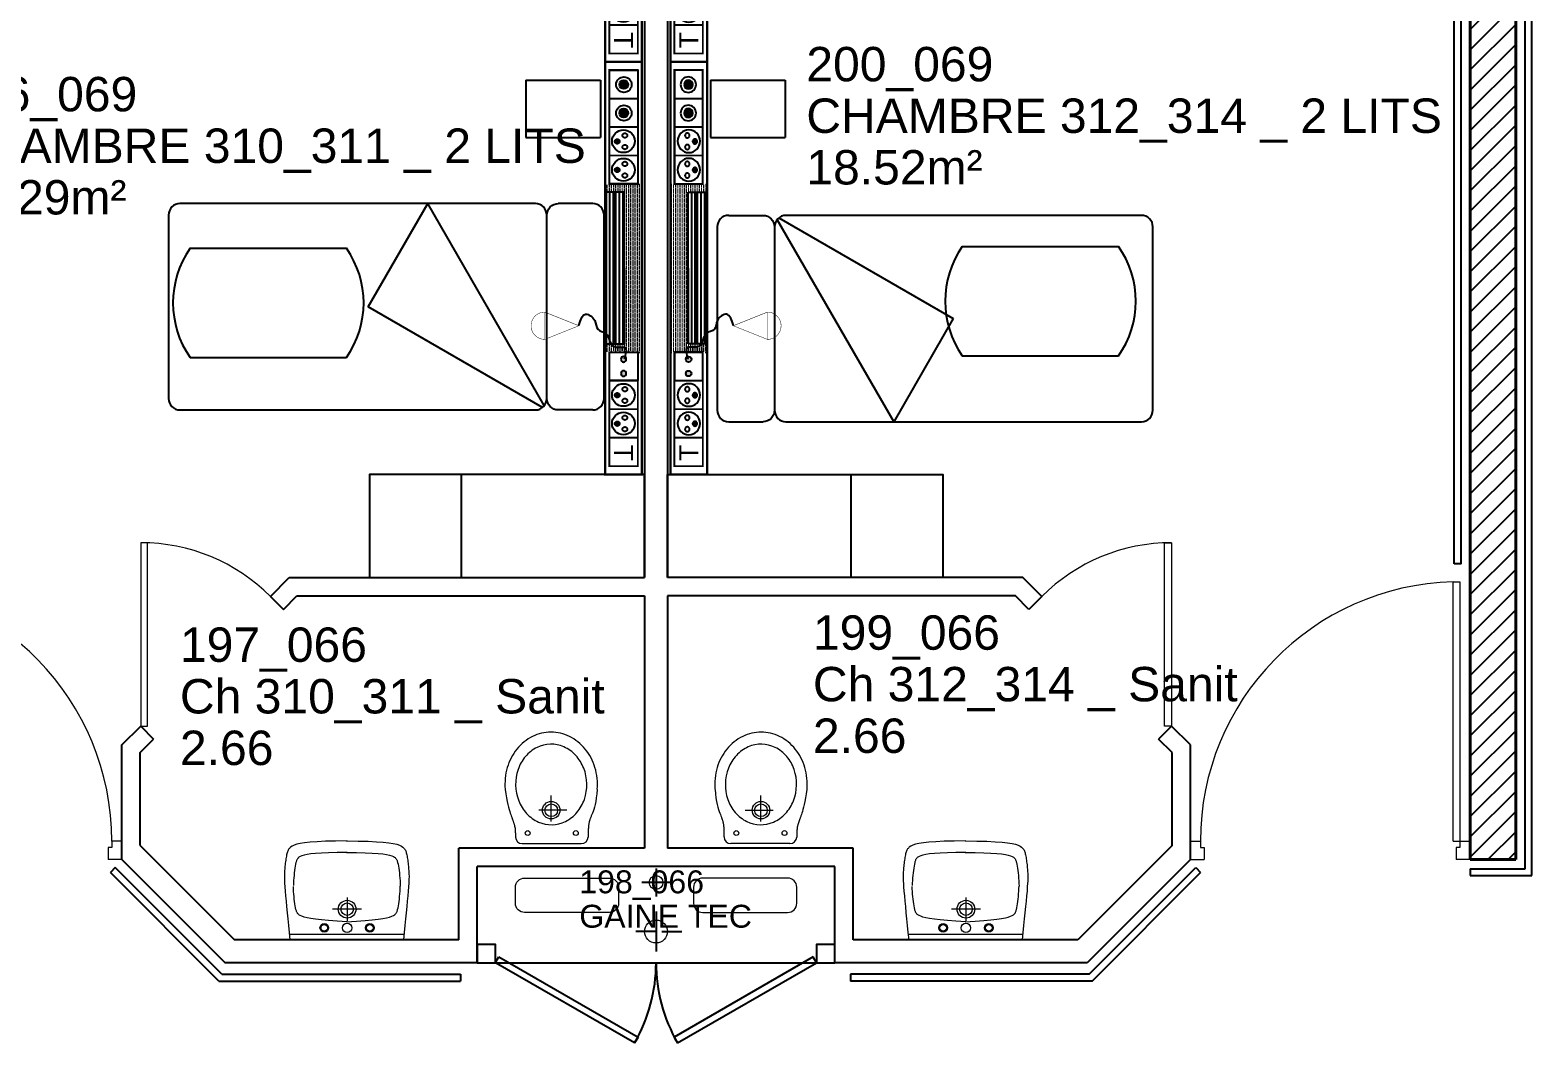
# Model space of a CAD drawing. Header units: metres. Extents: x 143.8 to 210.8, y 45.3 to 115.9.
# Drawn here: x 195.47 to 202.02, y 64.97 to 69.39 of the extents above; entities that cross this region are included whole.
import ezdxf

# ---------------------------------------------------------------- set-up
doc = ezdxf.new("R2010")
doc.units = ezdxf.units.M
doc.header["$LTSCALE"] = 0.6
doc.header["$MEASUREMENT"] = 0
doc.linetypes.add('CONTINU', pattern=[0])
doc.linetypes.add('HIDDEN2', pattern=[0.1875, 0.125, -0.0625])
doc.layers.get('0').update_dxf_attribs({"linetype": 'CONTINUOUS'})
for name, color, linetype in [('009 main courant', 181, 'CONTINUOUS'), ('010 Equipement CH', 7, 'CONTINUOUS'), ('400 Lits', 150, 'CONTINUOUS'), ('A_AGENC', 204, 'CONTINUOUS'), ('A_EQMP', 142, 'CONTINUOUS'), ('A_Etiqu_Gaine', 8, 'CONTINUOUS'), ('A_Etiqu_Gaine_code', 8, 'CONTINUOUS'), ('A_Etiqu_Local', 8, 'CONTINUOUS'), ('A_HACH_STRUC', 7, 'CONTINUOUS'), ('A_MUR_CLOIS', 8, 'CONTINU')]:
    doc.layers.add(name, color=color, linetype=linetype)
for name, color, linetype, lineweight in [('A_MURS_STRU', 7, 'CONTINU', 40), ('A_PORTE', 8, 'CONTINU', 0), ('A_SANI', 5, 'CONTINU', 0)]:
    doc.layers.add(name, color=color, linetype=linetype, lineweight=lineweight)
doc.styles.add('Attribut', font='arial.ttf')
pattern_1 = [(0, (-148.712983, -85.579135), (0.0046875, 0.009375), [0, -0.009375])]

# ---------------------------------------------------------------- blocks, each defined once
blk = doc.blocks.new('TIRETTE-LIT')
at = {"layer": 'A_EQMP'}
h = blk.add_hatch(color=256, dxfattribs=at)
h.paths.add_polyline_path([(8.95, 3.75, 1), (6.05, 3.75, 1)])
h.paths.add_polyline_path([(6.05, -3.75, 1), (8.95, -3.75, 1)])
for p, q in [((0, 7.5), (0, -7.5)), ((15, 7.5), (0, 7.5)), ((15, -7.5), (15, 7.5)), ((0, -7.5), (15, -7.5))]:
    blk.add_line(p, q, dxfattribs=at)
at = {"layer": 'A_EQMP', "const_width": 0.24}
for points in [[(31.04, 21.42), (49.04, 28.62)], [(49.04, 28.62), (49.04, 14.22)], [(31.04, 21.42), (49.04, 14.22)]]:
    blk.add_lwpolyline(points, dxfattribs=at)
for points in [[(49.04, 14.22, 1), (49.04, 28.62, 1)], [(49.04, 27.42, 1.477033), (49.04, 27.42)]]:
    blk.add_lwpolyline(points, format="xyb", dxfattribs=at)
at = {"layer": 'A_EQMP'}
for centre in [(7.5, 3.75), (7.5, -3.75)]:
    blk.add_circle(centre, 1.45, dxfattribs=at)
blk.add_spline([(31.1, 21.54), (27.52, 27.45), (22.69, 24.22), (21.08, 19.57), (16.82, 17.32), (12.68, 10.42), (6.83, 9.91), (7.17, 3.87)], degree=3, dxfattribs=at)
blk = doc.blocks.new('A$C01C47C35')
at = {"layer": 'A_EQMP', "linetype": 'Continuous'}
h = blk.add_hatch(dxfattribs=at)
h.set_pattern_fill('DOTS', color=256, scale=0.15, style=0)
h.set_pattern_definition(pattern_1)
edge = h.paths.add_edge_path()
edge.add_line((1.2716, 0.4664), (1.2726, 0.4664))
edge.add_line((1.2726, 0.4664), (1.2726, 0.4839))
edge.add_line((1.2726, 0.4839), (0.5387, 0.4839))
edge.add_line((0.5387, 0.4839), (0.5387, 0.3239))
edge.add_line((0.5387, 0.3239), (0.574, 0.3239))
edge.add_line((0.574, 0.3239), (0.574, 0.4066))
edge.add_line((0.574, 0.4066), (0.905, 0.4066))
edge.add_line((0.905, 0.4066), (1.236, 0.4066))
edge.add_line((1.236, 0.4066), (1.236, 0.3499))
edge.add_spline(control_points=[(1.236, 0.3499), (1.2411, 0.3527), (1.2564, 0.3661), (1.2412, 0.4135), (1.2624, 0.4158), (1.2716, 0.4145)], knot_values=[28.337457, 28.337457, 28.337457, 28.337457, 30.502349, 36.382785, 39.476515, 39.476515, 39.476515, 39.476515], degree=3, periodic=0)
edge.add_line((1.2716, 0.4145), (1.2716, 0.4664))
at = {"layer": 'A_EQMP', "linetype": 'HIDDEN2'}
for points in [[(0.1237, 0.4052, 1), (0.0853, 0.4052, 1)], [(0.2478, 0.4052, 1), (0.2095, 0.4052, 1)], [(0.3424, 0.3767, 1), (0.3629, 0.3767, 1)], [(0.4665, 0.3767, 1), (0.487, 0.3767, 1)], [(1.4493, 0.3767, 1), (1.4697, 0.3767, 1)], [(1.5734, 0.3767, 1), (1.5939, 0.3767, 1)]]:
    blk.add_hatch(color=256, dxfattribs=at).paths.add_polyline_path(points)
at = {"layer": 'A_EQMP'}
h = blk.add_hatch(dxfattribs=at)
h.set_pattern_fill('PLASTI', color=1, scale=0.16551, style=0)
h.set_pattern_definition([(360, (-8.3594, 6.80946), (1e-17, 0.04137741), []), (360, (-8.3594, 6.81463), (1e-17, 0.04137741), []), (360, (-8.3594, 6.819804), (1e-17, 0.04137741), []), (360, (-8.3594, 6.83532), (1e-17, 0.04137741), [])])
h.paths.add_polyline_path([(1.236, 0.3239), (1.236, 0.4066), (0.905, 0.4066), (0.574, 0.4066), (0.574, 0.3239)])
at = {"layer": 'A_EQMP', "linetype": 'Continuous'}
h = blk.add_hatch(dxfattribs=at)
h.set_pattern_fill('DOTS', color=256, scale=0.15, style=0)
h.set_pattern_definition(pattern_1)
edge = h.paths.add_edge_path()
edge.add_spline(control_points=[(1.2716, 0.4145), (1.2624, 0.4158), (1.2412, 0.4135), (1.2564, 0.3661), (1.2411, 0.3527), (1.236, 0.3499)], knot_values=[28.337457, 28.337457, 28.337457, 28.337457, 31.431187, 37.311623, 39.476515, 39.476515, 39.476515, 39.476515], degree=3, periodic=0)
edge.add_line((1.236, 0.3499), (1.236, 0.3239))
edge.add_line((1.236, 0.3239), (1.2739, 0.3239))
edge.add_line((1.2739, 0.3239), (1.2739, 0.3423))
edge.add_line((1.2739, 0.3423), (1.2722, 0.3423))
edge.add_line((1.2722, 0.3423), (1.2722, 0.3423))
edge.add_line((1.2722, 0.3423), (1.2716, 0.3423))
edge.add_line((1.2716, 0.3423), (1.2716, 0.4145))
at = {"layer": 'A_EQMP'}
for p, q in [((0.574, 0.4066), (0.574, 0.3239)), ((0.905, 0.4066), (0.574, 0.4066)), ((0.905, 0.4066), (1.236, 0.4066)), ((1.236, 0.3239), (1.236, 0.4066)), ((0.574, 0.3239), (1.236, 0.3239))]:
    blk.add_line(p, q, dxfattribs=at)
for points, const_width in [([(1.805, 0.3239), (1.805, 0.4839), (0.005, 0.4839), (0.005, 0.3239)], 0.01), ([(0.5378, 0.3423), (0.5378, 0.4664), (0.0412, 0.4664), (0.0412, 0.3423)], 0.00828), ([(1.7688, 0.3423), (1.7688, 0.4664), (1.2722, 0.4664), (1.2722, 0.3423)], 0.00828)]:
    blk.add_lwpolyline(points, close=True, dxfattribs=dict(at, const_width=const_width))
at = {"layer": 'A_EQMP', "linetype": 'Continuous'}
blk.add_lwpolyline([(0.0412, 0.4664), (0.5378, 0.4664), (0.5378, 0.3423), (0.0412, 0.3423)], close=True, dxfattribs=at)
at = {"layer": 'A_EQMP', "const_width": 0.00828}
for points in [[(0.1654, 0.4664), (0.1654, 0.3423)], [(0.2895, 0.4664), (0.2895, 0.3423)], [(0.2895, 0.4664), (0.2895, 0.3423)], [(0.4136, 0.4664), (0.4136, 0.3423)], [(1.3964, 0.4664), (1.3964, 0.3423)], [(1.5205, 0.4664), (1.5205, 0.3423)], [(1.6446, 0.4664), (1.6446, 0.3423)], [(1.7688, 0.4664), (1.7688, 0.3423)]]:
    blk.add_lwpolyline(points, dxfattribs=at)
at = {"layer": 'A_EQMP'}
for centre, radius in [((0.1045, 0.4058), 0.0338), ((0.1045, 0.4052), 0.0192), ((0.2286, 0.4058), 0.0338), ((0.2286, 0.4052), 0.0192), ((0.3517, 0.4036), 0.0493), ((0.4759, 0.4036), 0.0493), ((1.4586, 0.4036), 0.0493), ((1.5827, 0.4036), 0.0493)]:
    blk.add_circle(centre, radius, dxfattribs=at)
at = {"layer": 'A_EQMP', "linetype": 'HIDDEN2'}
for centre in [(0.3265, 0.41), (0.3769, 0.41), (0.4506, 0.41), (0.5011, 0.41), (1.4334, 0.41), (1.4838, 0.41), (1.5575, 0.41), (1.6079, 0.41), (0.3526, 0.3767), (0.4768, 0.3767), (1.4595, 0.3767), (1.5836, 0.3767)]:
    blk.add_circle(centre, 0.0102, dxfattribs=at)
at = {"layer": 'A_EQMP', "linetype": 'HIDDEN2', "xscale": -0.00827548159, "yscale": 0.00827548159, "zscale": 0.00827548159, "rotation": 90}
blk.add_blockref('TIRETTE-LIT', (1.3337, 0.4664), dxfattribs=at)
at = {"layer": 'A_EQMP', "linetype": 'HIDDEN2', "insert": (1.6759, 0.4453), "char_height": 0.082755, "width": 0.124132, "attachment_point": 1}
blk.add_mtext('\\fArial|b0|i0|c0|p34;T', dxfattribs=at)
blk = doc.blocks.new('A_Etiqu_Local')
at = {"style": 'Attribut', "flags": 1}
for tag, p in [('CODE_HOPITAL', (-0.4463, 1.632)), ('CODE_SITE', (-0.4463, 1.407)), ('CODE_BATIMENT', (-0.4463, 1.182)), ('CODE_SECTEUR', (-0.4463, 0.957)), ('CODE_ETAGE', (-0.4463, 0.732)), ('NOM_NORMALISE', (-0.4463, -0.843)), ('SECTEUR_ACTIVITE', (-0.4463, -1.068)), ('SOUS_SECTEUR_ACTIVITE', (-0.4463, -1.293)), ('VOLUME', (-0.4463, -1.518)), ('SERVICE', (-0.4463, -1.743)), ('CODE_UG', (-0.4463, -1.968)), ('CODE_UA', (-0.4463, -2.193)), ('CODE_POLE', (-0.4463, -2.418)), ('OCCUPANT_EXTERNE', (-0.4463, -2.643)), ('DISPONIBILITE', (-0.4463, -2.868)), ('ACCES_HANDICAPES', (-0.4463, -3.093)), ('NATURE_SOL', (-0.4463, -3.318)), ('RISQUE_LABORATOIRE', (-0.4463, -3.543)), ('AMIANTE', (-0.4463, -3.768))]:
    blk.add_attdef(tag, p, '', height=0.15, dxfattribs=at)
at = {"layer": 'A_Etiqu_Local', "style": 'Attribut'}
for tag, p in [('CODE_PIECE', (-0.4463, 0.282)), ('NOM_USAGE', (-0.4463, 0.057)), ('SURFACE', (-0.4463, -0.168))]:
    blk.add_attdef(tag, p, '', height=0.15, dxfattribs=at)
blk = doc.blocks.new('A_Etiqu_Gaine')
at = {"style": 'Attribut', "flags": 1}
for tag, p in [('CODE_HOPITAL', (-0.4323, 0.8651)), ('CODE_SITE', (-0.4323, 0.7151)), ('CODE_BATIMENT', (-0.4323, 0.5651)), ('CODE_SECTEUR', (-0.4323, 0.4151)), ('CODE_ETAGE', (-0.4323, 0.2651)), ('NOM_NORMALISE', (-0.4323, -0.3349)), ('SECTEUR_ACTIVITE', (-0.4323, -0.4849)), ('SOUS_SECTEUR_ACTIVITE', (-0.4323, -0.6349)), ('SURFACE', (-0.4323, -0.7849)), ('CODE_UG', (-0.4323, -0.9349)), ('CODE_POLE', (-0.4323, -1.0849)), ('AMIANTE', (-0.4323, -1.2349))]:
    blk.add_attdef(tag, p, '', height=0.1, dxfattribs=at)
at = {"layer": 'A_Etiqu_Gaine', "style": 'Attribut'}
blk.add_attdef('NOM_USAGE', (-0.4323, -0.1849), '', height=0.1, dxfattribs=at)
at = {"layer": 'A_Etiqu_Gaine_code', "style": 'Attribut'}
blk.add_attdef('CODE_PIECE', (-0.4323, -0.0349), '', height=0.1, dxfattribs=at)
blk = doc.blocks.new('BROCA2-G1081')
at = {"layer": '400 Lits', "linetype": 'Continuous'}
for p, q in [((53.475166, 23.474625), (53.62516, 23.474625)), ((53.68605, 23.455769), (54.194778, 22.574623)), ((53.694019, 23.463737), (54.45459, 23.024624)), ((53.675163, 23.424625), (53.675163, 22.624622)), ((54.45459, 23.024624), (54.194778, 22.574623)), ((53.475166, 22.574623), (53.62516, 22.574623))]:
    blk.add_line(p, q, dxfattribs=at)
for points in [[(53.475166, 23.474625, 0.414214), (53.425166, 23.424625), (53.425163, 22.624622, 0.414214), (53.475166, 22.574622)], [(53.62516, 23.474625, -0.414213), (53.67516, 23.424625), (53.675163, 22.624622, -0.414214), (53.62516, 22.574622)], [(53.725166, 23.474625, 0.414213), (53.675166, 23.424625), (53.675163, 22.624622, 0.414214), (53.725166, 22.574622)], [(53.724892, 22.574623), (55.275162, 22.574623, 0.414213), (55.325162, 22.624622), (55.325165, 23.424625, 0.414214), (55.275162, 23.474625), (53.724892, 23.474625)]]:
    blk.add_lwpolyline(points, format="xyb", dxfattribs=at)
blk = doc.blocks.new('BROCA2-G1144')
at = {"layer": '400 Lits', "linetype": 'Continuous'}
for p, q in [((52.095734, 23.024624), (52.355545, 23.474625)), ((52.864273, 22.593479), (52.355545, 23.474625)), ((53.075157, 23.474625), (52.925163, 23.474625)), ((52.87516, 22.624622), (52.87516, 23.424625)), ((52.856304, 22.58551), (52.095734, 23.024624)), ((53.075157, 22.574623), (52.925163, 22.574623))]:
    blk.add_line(p, q, dxfattribs=at)
for points in [[(52.825432, 23.474625), (51.275162, 23.474625, 0.414214), (51.225162, 23.424625), (51.225159, 22.624622, 0.414214), (51.275162, 22.574622), (52.825432, 22.574623)], [(52.825157, 22.574623, 0.414213), (52.875157, 22.624622), (52.87516, 23.424625, 0.414214), (52.825157, 23.474625)], [(52.925163, 22.574623, -0.414213), (52.875163, 22.624622), (52.87516, 23.424625, -0.414214), (52.925163, 23.474625)], [(53.075157, 22.574623, 0.414213), (53.125157, 22.624622), (53.12516, 23.424625, 0.414214), (53.075157, 23.474625)]]:
    blk.add_lwpolyline(points, format="xyb", dxfattribs=at)
blk = doc.blocks.new('BROCA2-G382')
at = {"layer": '400 Lits', "linetype": 'Continuous'}
for p, q in [((24.019503, 20.288546), (24.701082, 20.288546)), ((24.019503, 19.811441), (24.701082, 19.811441))]:
    blk.add_line(p, q, dxfattribs=at)
for start, end in [(145.007771, 214.992539), (325.007913, 34.99193)]:
    blk.add_arc((24.360292, 20.049994), 0.415985, start, end, dxfattribs=at)

msp = doc.modelspace()

# ---------------------------------------------------------------- hatches: boundary and pattern name
at = {"layer": 'A_HACH_STRUC'}
h = msp.add_hatch(dxfattribs=at)
h.set_pattern_fill('ANSI31', color=8, scale=0.5, angle=359.76959, style=0)
h.set_pattern_definition([(44.7696, (201.64988, 65.77093), (-0.0440161, 0.04437154), [])])
h.paths.add_polyline_path([(201.9499, 71.9708), (201.6499, 71.9708), (201.6499, 71.8958), (201.7499, 71.8958), (201.7499, 71.8158), (201.7499, 71.3858), (201.7499, 65.7709), (201.9499, 65.7709)])

# ---------------------------------------------------------------- linework, layer by layer
at = {"layer": '009 main courant', "color": 8, "linetype": 'Continuous'}
for p, q in [((201.9899, 65.7309), (201.9899, 69.6408)), ((202.0199, 65.7009), (202.0199, 69.6408)), ((195.8413, 65.7356), (195.8201, 65.7144)), ((196.2935, 65.2409), (195.8201, 65.7144)), ((196.306, 65.2709), (195.8413, 65.7356)), ((200.0891, 65.2709), (200.5538, 65.7356)), ((200.1016, 65.2409), (200.575, 65.7144)), ((200.5538, 65.7356), (200.575, 65.7144)), ((201.7499, 65.7309), (201.7499, 65.7009)), ((201.7499, 65.7309), (201.9899, 65.7309)), ((201.7499, 65.7009), (202.0199, 65.7009)), ((196.2935, 65.2409), (197.347, 65.2409)), ((196.306, 65.2709), (197.347, 65.2709)), ((197.3469, 65.2709), (197.347, 65.2409)), ((199.0482, 65.2709), (199.0482, 65.2409)), ((200.0891, 65.2709), (199.0482, 65.2709)), ((200.1016, 65.2409), (199.0482, 65.2409))]:
    msp.add_line(p, q, dxfattribs=at)
msp.add_lwpolyline([(201.6799, 67.0608), (201.6799, 71.2758), (201.7099, 71.2758), (201.7099, 67.0608)], close=True, dxfattribs=at)
at = {"layer": 'A_AGENC', "color": 8, "linetype": 'Continuous'}
for p, q in [((197.4999, 65.3209), (197.5149, 65.3469)), ((198.1062, 64.9709), (197.4999, 65.3209)), ((197.5149, 65.3469), (198.1212, 64.9969)), ((198.8849, 65.3469), (198.2787, 64.9969)), ((198.2937, 64.9709), (198.8999, 65.3209)), ((198.8999, 65.3209), (198.8849, 65.3469)), ((198.1212, 64.9969), (198.1062, 64.9709)), ((198.2787, 64.9969), (198.2937, 64.9709))]:
    msp.add_line(p, q, dxfattribs=at)
for points in [[(197.4999, 65.3209), (197.4999, 65.4009), (197.4199, 65.4009), (197.4199, 65.3209), (198.9799, 65.3209)], [(198.9799, 65.3209), (198.9799, 65.4009), (198.8999, 65.4009), (198.8999, 65.3209)]]:
    msp.add_lwpolyline(points, dxfattribs=at)
for centre, start, end in [((197.4999, 65.3209), 329.99999, 359.99998), ((198.8999, 65.3209), 179.99999, 209.99999)]:
    msp.add_arc(centre, 0.7, start, end, dxfattribs=at)
at = {"layer": 'A_EQMP', "color": 8, "linetype": 'Continuous'}
for p, q in [((197.632, 69.1708), (197.632, 68.9208)), ((197.632, 69.1708), (197.9571, 69.1708)), ((197.9571, 69.1708), (197.9571, 68.9208)), ((198.4373, 69.1708), (198.7625, 69.1708)), ((198.4373, 69.1708), (198.4373, 68.9208)), ((198.7625, 69.1708), (198.7625, 68.9208)), ((197.632, 68.9208), (197.9571, 68.9208)), ((198.4373, 68.9208), (198.7625, 68.9208)), ((197.35, 67.4509), (197.35, 67.0009)), ((199.0501, 67.4509), (199.0501, 67.0009)), ((198.2, 65.7324), (198.2, 65.6094)), ((198.2615, 65.6709), (198.1385, 65.6709)), ((198.2, 65.545), (198.2, 65.3693)), ((198.2, 65.4571), (198.1122, 65.4571)), ((198.2251, 65.4571), (198.3129, 65.4571))]:
    msp.add_line(p, q, dxfattribs=at)
for points in [[(198.15, 67.0009), (198.15, 67.4509), (196.95, 67.4509), (196.95, 67.0009)], [(198.2501, 67.0009), (198.2501, 67.4509), (199.4501, 67.4509), (199.4501, 67.0009)]]:
    msp.add_lwpolyline(points, close=True, dxfattribs=at)
at = {"layer": 'A_MUR_CLOIS', "color": 8, "linetype": 'Continuous'}
for p, q in [((198.1499, 71.8958), (198.1499, 67.0009)), ((198.2499, 71.8958), (198.2499, 67.0009)), ((196.518, 66.9188), (196.6001, 67.0009)), ((196.6001, 67.0009), (198.15, 67.0009)), ((199.8001, 67.0009), (198.2499, 67.0009)), ((199.8823, 66.9188), (199.8001, 67.0009)), ((196.518, 66.9188), (196.5746, 66.8622)), ((196.5746, 66.8622), (196.6333, 66.9209)), ((196.6333, 66.9209), (198.15, 66.9209)), ((198.1499, 66.9209), (198.1499, 65.8205)), ((199.767, 66.9209), (198.2499, 66.9209)), ((198.2499, 66.9209), (198.2499, 65.8205)), ((199.8257, 66.8622), (199.767, 66.9209)), ((199.8823, 66.9188), (199.8257, 66.8622)), ((195.8701, 66.2709), (195.9523, 66.3531)), ((195.9523, 66.3531), (196.0089, 66.2965)), ((200.448, 66.3531), (200.3914, 66.2965)), ((200.5301, 66.2709), (200.448, 66.3531)), ((195.9501, 66.2378), (196.0089, 66.2965)), ((200.4501, 66.2378), (200.3914, 66.2965)), ((195.8701, 65.7709), (195.8701, 66.2709)), ((195.9501, 65.8324), (195.9501, 66.2378)), ((200.4501, 65.8324), (200.4501, 66.2378)), ((200.5301, 65.7709), (200.5301, 66.2709)), ((195.9501, 65.8324), (196.3615, 65.4209)), ((200.4501, 65.8324), (200.0387, 65.4209)), ((195.8701, 65.7709), (196.3201, 65.3209)), ((197.3399, 65.4209), (197.3399, 65.8205)), ((198.1499, 65.8205), (197.3399, 65.8205)), ((199.0599, 65.8205), (198.2499, 65.8205)), ((199.0599, 65.4209), (199.0599, 65.8205)), ((200.5301, 65.7709), (200.0801, 65.3209)), ((197.4199, 65.3209), (197.4199, 65.7405)), ((198.9799, 65.7405), (197.4199, 65.7405)), ((198.9799, 65.3209), (198.9799, 65.7405)), ((197.3399, 65.4209), (196.3615, 65.4209)), ((200.0387, 65.4209), (199.0599, 65.4209)), ((197.4199, 65.3209), (196.3201, 65.3209)), ((200.0801, 65.3209), (198.9799, 65.3209))]:
    msp.add_line(p, q, dxfattribs=at)
at = {"layer": 'A_MURS_STRU', "color": 8, "linetype": 'Continuous'}
for p, q in [((201.9499, 65.7709), (201.9499, 71.9708)), ((201.7499, 71.8958), (201.7499, 65.7709)), ((201.7499, 65.7709), (201.9499, 65.7709))]:
    msp.add_line(p, q, dxfattribs=at)
at = {"layer": 'A_PORTE', "color": 8, "linetype": 'Continuous'}
for p, q in [((201.676, 65.8509), (201.676, 66.9825)), ((201.676, 66.9825), (201.706, 66.9825)), ((201.706, 66.9825), (201.706, 65.8231)), ((195.8262, 65.8509), (195.8262, 65.8231)), ((195.8701, 65.8509), (195.8262, 65.8509)), ((195.8701, 65.7709), (195.8701, 65.8509)), ((200.5301, 65.7709), (200.5301, 65.8509)), ((200.5301, 65.8509), (200.574, 65.8509)), ((200.574, 65.8509), (200.574, 65.8231)), ((201.676, 65.8509), (201.7499, 65.8509)), ((201.7499, 65.7709), (201.7499, 65.8509)), ((195.8102, 65.8231), (195.8102, 65.7709)), ((195.8262, 65.8231), (195.8102, 65.8231)), ((195.8701, 65.7709), (195.8102, 65.7709)), ((200.5301, 65.7709), (200.59, 65.7709)), ((200.574, 65.8231), (200.59, 65.8231)), ((200.59, 65.8231), (200.59, 65.7709)), ((201.69, 65.8231), (201.69, 65.7709)), ((201.706, 65.8231), (201.69, 65.8231)), ((201.7499, 65.7709), (201.69, 65.7709))]:
    msp.add_line(p, q, dxfattribs=at)
for points in [[(195.9823, 66.3531), (195.9823, 67.1531), (195.9523, 67.1531), (195.9523, 66.3531)], [(200.418, 66.3531), (200.418, 67.1531), (200.448, 67.1531), (200.448, 66.3531)]]:
    msp.add_lwpolyline(points, close=True, dxfattribs=at)
for centre, start, end in [((195.9523, 66.3531), 44.99999, 90), ((200.448, 66.3531), 90, 135.00001)]:
    msp.add_arc(centre, 0.8, start, end, dxfattribs=at)
at = {"layer": 'A_PORTE', "color": 8}
for centre, start, end in [((194.6942, 65.8509), 0, 88.48138), ((201.706, 65.8509), 91.51862, 180)]:
    msp.add_arc(centre, 1.132, start, end, dxfattribs=at)
at = {"layer": 'A_SANI', "color": 8, "linetype": 'Continuous'}
for p, q in [((197.7427, 65.9374), (197.7427, 66.0497)), ((198.6574, 65.9374), (198.6574, 66.0497)), ((197.811, 65.9862), (197.689, 65.9862)), ((198.589, 65.9862), (198.7111, 65.9862)), ((196.6124, 65.8293), (196.6058, 65.8248)), ((196.6211, 65.8335), (196.6124, 65.8293)), ((196.6326, 65.8374), (196.6211, 65.8335)), ((196.6477, 65.8409), (196.6326, 65.8374)), ((196.667, 65.844), (196.6477, 65.8409)), ((196.6913, 65.8466), (196.667, 65.844)), ((196.7213, 65.8488), (196.6913, 65.8466)), ((196.7577, 65.8506), (196.7213, 65.8488)), ((196.8013, 65.8519), (196.7577, 65.8506)), ((196.8527, 65.8526), (196.8013, 65.8519)), ((196.8488, 65.8526), (196.9002, 65.8519)), ((196.9002, 65.8519), (196.9438, 65.8506)), ((196.9438, 65.8506), (196.9802, 65.8488)), ((196.9802, 65.8488), (197.0102, 65.8466)), ((197.0102, 65.8466), (197.0345, 65.844)), ((197.0345, 65.844), (197.0538, 65.8409)), ((197.0538, 65.8409), (197.0688, 65.8374)), ((197.0688, 65.8374), (197.0804, 65.8335)), ((197.0804, 65.8335), (197.0891, 65.8293)), ((197.0891, 65.8293), (197.0957, 65.8248)), ((197.5864, 65.8725), (197.5865, 65.8693)), ((197.6165, 65.8405), (197.8737, 65.8405)), ((197.9038, 65.8725), (197.9037, 65.8693)), ((198.4962, 65.8725), (198.4964, 65.8693)), ((198.7835, 65.8405), (198.5263, 65.8405)), ((198.8136, 65.8725), (198.8135, 65.8693)), ((199.311, 65.8293), (199.3044, 65.8248)), ((199.3197, 65.8335), (199.311, 65.8293)), ((199.3312, 65.8374), (199.3197, 65.8335)), ((199.3463, 65.8409), (199.3312, 65.8374)), ((199.3656, 65.844), (199.3463, 65.8409)), ((199.3899, 65.8466), (199.3656, 65.844)), ((199.4199, 65.8488), (199.3899, 65.8466)), ((199.4563, 65.8506), (199.4199, 65.8488)), ((199.4999, 65.8519), (199.4563, 65.8506)), ((199.5513, 65.8526), (199.4999, 65.8519)), ((199.5474, 65.8526), (199.5988, 65.8519)), ((199.5988, 65.8519), (199.6423, 65.8506)), ((199.6423, 65.8506), (199.6788, 65.8488)), ((199.6788, 65.8488), (199.7087, 65.8466)), ((199.7087, 65.8466), (199.733, 65.844)), ((199.733, 65.844), (199.7524, 65.8409)), ((199.7524, 65.8409), (199.7674, 65.8374)), ((199.7674, 65.8374), (199.7789, 65.8335)), ((199.7789, 65.8335), (199.7877, 65.8293)), ((199.7877, 65.8293), (199.7943, 65.8248)), ((196.5847, 65.7676), (196.5839, 65.7612)), ((196.5857, 65.7739), (196.5847, 65.7676)), ((196.5866, 65.78), (196.5857, 65.7739)), ((196.5876, 65.7857), (196.5866, 65.78)), ((196.5887, 65.791), (196.5876, 65.7857)), ((196.5897, 65.7959), (196.5887, 65.791)), ((196.5908, 65.8003), (196.5897, 65.7959)), ((196.5921, 65.8043), (196.5908, 65.8003)), ((196.5934, 65.808), (196.5921, 65.8043)), ((196.5949, 65.8114), (196.5934, 65.808)), ((196.5966, 65.8144), (196.5949, 65.8114)), ((196.5985, 65.8173), (196.5966, 65.8144)), ((196.6006, 65.8199), (196.5985, 65.8173)), ((196.603, 65.8224), (196.6006, 65.8199)), ((196.6058, 65.8248), (196.603, 65.8224)), ((197.0957, 65.8248), (197.0984, 65.8224)), ((197.0984, 65.8224), (197.1009, 65.8199)), ((197.1009, 65.8199), (197.103, 65.8173)), ((197.103, 65.8173), (197.1049, 65.8144)), ((197.1049, 65.8144), (197.1066, 65.8114)), ((197.1066, 65.8114), (197.1081, 65.808)), ((197.1081, 65.808), (197.1094, 65.8043)), ((197.1094, 65.8043), (197.1106, 65.8003)), ((197.1106, 65.8003), (197.1118, 65.7959)), ((197.1118, 65.7959), (197.1128, 65.791)), ((197.1128, 65.791), (197.1139, 65.7857)), ((197.1139, 65.7857), (197.1149, 65.78)), ((197.1149, 65.78), (197.1158, 65.7739)), ((197.1158, 65.7739), (197.1167, 65.7676)), ((197.1167, 65.7676), (197.1176, 65.7612)), ((199.2833, 65.7676), (199.2825, 65.7612)), ((199.2842, 65.7739), (199.2833, 65.7676)), ((199.2852, 65.78), (199.2842, 65.7739)), ((199.2862, 65.7857), (199.2852, 65.78)), ((199.2872, 65.791), (199.2862, 65.7857)), ((199.2883, 65.7959), (199.2872, 65.791)), ((199.2894, 65.8003), (199.2883, 65.7959)), ((199.2906, 65.8043), (199.2894, 65.8003)), ((199.292, 65.808), (199.2906, 65.8043)), ((199.2935, 65.8114), (199.292, 65.808)), ((199.2952, 65.8144), (199.2935, 65.8114)), ((199.2971, 65.8173), (199.2952, 65.8144)), ((199.2992, 65.8199), (199.2971, 65.8173)), ((199.3016, 65.8224), (199.2992, 65.8199)), ((199.3044, 65.8248), (199.3016, 65.8224)), ((199.7943, 65.8248), (199.797, 65.8224)), ((199.797, 65.8224), (199.7994, 65.8199)), ((199.7994, 65.8199), (199.8016, 65.8173)), ((199.8016, 65.8173), (199.8035, 65.8144)), ((199.8035, 65.8144), (199.8052, 65.8114)), ((199.8052, 65.8114), (199.8067, 65.808)), ((199.8067, 65.808), (199.808, 65.8043)), ((199.808, 65.8043), (199.8092, 65.8003)), ((199.8092, 65.8003), (199.8103, 65.7959)), ((199.8103, 65.7959), (199.8114, 65.791)), ((199.8114, 65.791), (199.8124, 65.7857)), ((199.8124, 65.7857), (199.8134, 65.78)), ((199.8134, 65.78), (199.8144, 65.7739)), ((199.8144, 65.7739), (199.8153, 65.7676)), ((199.8153, 65.7676), (199.8162, 65.7612)), ((196.5791, 65.7061), (196.579, 65.7005)), ((196.579, 65.7005), (196.579, 65.6947)), ((196.5793, 65.7117), (196.5791, 65.7061)), ((196.5796, 65.7173), (196.5793, 65.7117)), ((196.58, 65.7231), (196.5796, 65.7173)), ((196.5805, 65.729), (196.58, 65.7231)), ((196.581, 65.7352), (196.5805, 65.729)), ((196.5816, 65.7415), (196.581, 65.7352)), ((196.5823, 65.748), (196.5816, 65.7415)), ((196.5831, 65.7546), (196.5823, 65.748)), ((196.5839, 65.7612), (196.5831, 65.7546)), ((197.1176, 65.7612), (197.1184, 65.7546)), ((197.1184, 65.7546), (197.1192, 65.748)), ((197.1192, 65.748), (197.1199, 65.7415)), ((197.1199, 65.7415), (197.1205, 65.7352)), ((197.1205, 65.7352), (197.121, 65.729)), ((197.121, 65.729), (197.1215, 65.7231)), ((197.1215, 65.7231), (197.1219, 65.7173)), ((197.1219, 65.7173), (197.1222, 65.7117)), ((197.1222, 65.7117), (197.1224, 65.7061)), ((197.1224, 65.7061), (197.1225, 65.7005)), ((197.1225, 65.7005), (197.1225, 65.6947)), ((199.2776, 65.7005), (199.2775, 65.6947)), ((199.2777, 65.7061), (199.2776, 65.7005)), ((199.2779, 65.7117), (199.2777, 65.7061)), ((199.2782, 65.7173), (199.2779, 65.7117)), ((199.2786, 65.7231), (199.2782, 65.7173)), ((199.279, 65.729), (199.2786, 65.7231)), ((199.2796, 65.7352), (199.279, 65.729)), ((199.2802, 65.7415), (199.2796, 65.7352)), ((199.2809, 65.748), (199.2802, 65.7415)), ((199.2816, 65.7546), (199.2809, 65.748)), ((199.2825, 65.7612), (199.2816, 65.7546)), ((199.8162, 65.7612), (199.817, 65.7546)), ((199.817, 65.7546), (199.8177, 65.748)), ((199.8177, 65.748), (199.8184, 65.7415)), ((199.8184, 65.7415), (199.8191, 65.7352)), ((199.8191, 65.7352), (199.8196, 65.729)), ((199.8196, 65.729), (199.8201, 65.7231)), ((199.8201, 65.7231), (199.8205, 65.7173)), ((199.8205, 65.7173), (199.8207, 65.7117)), ((199.8207, 65.7117), (199.821, 65.7061)), ((199.821, 65.7061), (199.8211, 65.7005)), ((199.8211, 65.7005), (199.8211, 65.6947)), ((196.579, 65.6947), (196.579, 65.6886)), ((196.579, 65.6886), (196.5792, 65.6822)), ((196.5792, 65.6822), (196.5795, 65.6754)), ((196.5795, 65.6754), (196.5798, 65.6681)), ((196.5798, 65.6681), (196.5809, 65.6518)), ((196.5809, 65.6518), (196.5824, 65.6332)), ((196.5824, 65.6332), (196.5842, 65.6125)), ((197.1191, 65.6332), (197.1173, 65.6125)), ((197.1206, 65.6518), (197.1191, 65.6332)), ((197.1216, 65.6681), (197.1206, 65.6518)), ((197.122, 65.6754), (197.1216, 65.6681)), ((197.1223, 65.6822), (197.122, 65.6754)), ((197.1224, 65.6886), (197.1223, 65.6822)), ((197.1225, 65.6947), (197.1224, 65.6886)), ((199.2775, 65.6947), (199.2776, 65.6886)), ((199.2776, 65.6886), (199.2778, 65.6822)), ((199.2778, 65.6822), (199.278, 65.6754)), ((199.278, 65.6754), (199.2784, 65.6681)), ((199.2784, 65.6681), (199.2795, 65.6518)), ((199.2795, 65.6518), (199.2809, 65.6332)), ((199.2809, 65.6332), (199.2827, 65.6125)), ((199.8177, 65.6332), (199.8159, 65.6125)), ((199.8191, 65.6518), (199.8177, 65.6332)), ((199.8202, 65.6681), (199.8191, 65.6518)), ((199.8206, 65.6754), (199.8202, 65.6681)), ((199.8209, 65.6822), (199.8206, 65.6754)), ((199.821, 65.6886), (199.8209, 65.6822)), ((199.8211, 65.6947), (199.821, 65.6886)), ((196.5842, 65.6125), (196.5863, 65.5899)), ((196.5863, 65.5899), (196.5886, 65.5655)), ((196.8527, 65.6055), (196.8527, 65.5034)), ((197.1152, 65.5899), (197.1128, 65.5655)), ((197.1173, 65.6125), (197.1152, 65.5899)), ((199.2827, 65.6125), (199.2849, 65.5899)), ((199.2849, 65.5899), (199.2872, 65.5655)), ((199.5513, 65.6055), (199.5513, 65.5034)), ((199.8138, 65.5899), (199.8114, 65.5655)), ((199.8159, 65.6125), (199.8138, 65.5899)), ((196.5886, 65.5655), (196.5912, 65.5393)), ((196.5912, 65.5393), (196.594, 65.5117)), ((196.594, 65.5117), (196.597, 65.4826)), ((196.9159, 65.5545), (196.7895, 65.5545)), ((197.1074, 65.5117), (197.1045, 65.4826)), ((197.1102, 65.5393), (197.1074, 65.5117)), ((197.1128, 65.5655), (197.1102, 65.5393)), ((199.2872, 65.5655), (199.2898, 65.5393)), ((199.2898, 65.5393), (199.2926, 65.5117)), ((199.2926, 65.5117), (199.2955, 65.4826)), ((199.6145, 65.5545), (199.4881, 65.5545)), ((199.806, 65.5117), (199.8031, 65.4826)), ((199.8088, 65.5393), (199.806, 65.5117)), ((199.8114, 65.5655), (199.8088, 65.5393)), ((196.597, 65.4826), (196.6, 65.4523)), ((196.6, 65.4523), (196.6031, 65.4209)), ((196.6031, 65.4458), (197.0984, 65.4458)), ((197.1015, 65.4523), (197.0984, 65.4209)), ((197.1045, 65.4826), (197.1015, 65.4523)), ((199.2955, 65.4826), (199.2986, 65.4523)), ((199.2986, 65.4523), (199.3017, 65.4209)), ((199.3017, 65.4458), (199.797, 65.4458)), ((199.8001, 65.4523), (199.797, 65.4209)), ((199.8031, 65.4826), (199.8001, 65.4523)), ((196.6031, 65.4209), (197.0984, 65.4209)), ((199.3017, 65.4209), (199.797, 65.4209))]:
    msp.add_line(p, q, dxfattribs=at)
for points in [[(197.9438, 66.0773, 0.092603), (197.9336, 66.1722, 0.097518), (197.8912, 66.2524, 0.107322), (197.8218, 66.3082, 0.116228), (197.7416, 66.3271, 0.11669), (197.6616, 66.3081, 0.108258), (197.5927, 66.2524, 0.098236), (197.5511, 66.1723, 0.092772), (197.5418, 66.0773, 0.094013)], [(198.8583, 66.0773, 0.092772), (198.8489, 66.1723, 0.098236), (198.8073, 66.2524, 0.108258), (198.7385, 66.3081, 0.11669), (198.6584, 66.3271, 0.116228), (198.5782, 66.3082, 0.107322), (198.5088, 66.2524, 0.097518), (198.4665, 66.1722, 0.092603), (198.4563, 66.0773, 0.094447)], [(197.6809, 66.2601, 0.102556), (197.6303, 66.2206, 0.093461), (197.5981, 66.1638, 0.177181), (197.6009, 66.0274, 0.093461), (197.6355, 65.972, 0.102556), (197.6876, 65.9346, 0.222941), (197.8045, 65.937, 0.102556), (197.855, 65.9765, 0.093461), (197.8873, 66.0333, 0.177032), (197.8844, 66.1697, 0.093461), (197.8499, 66.2251, 0.102556), (197.7977, 66.2625, 0.222834), (197.6809, 66.2601)], [(198.6023, 66.2625, 0.102556), (198.5502, 66.2251, 0.093461), (198.5156, 66.1697, 0.177284), (198.5128, 66.0333, 0.093461), (198.545, 65.9765, 0.102556), (198.5956, 65.937, 0.22278), (198.7124, 65.9346, 0.102556), (198.7646, 65.972, 0.093461), (198.7991, 66.0274, 0.177131), (198.802, 66.1638, 0.093461), (198.7697, 66.2206, 0.102556), (198.7192, 66.2601, 0.222936), (198.6023, 66.2625)]]:
    msp.add_lwpolyline(points, format="xyb", dxfattribs=at)
for points in [[(197.5425, 66.0766), (197.5454, 66.0572), (197.5483, 66.04), (197.5512, 66.0248), (197.554, 66.0115), (197.5567, 65.9999), (197.5594, 65.9897), (197.5619, 65.9809), (197.5643, 65.9733), (197.5665, 65.9668), (197.5685, 65.961), (197.5685, 65.961), (197.5695, 65.9584), (197.5704, 65.956), (197.5713, 65.9536), (197.5721, 65.9514), (197.5729, 65.9493), (197.5737, 65.9472), (197.5744, 65.9451), (197.5752, 65.9431), (197.5759, 65.941), (197.5767, 65.9389), (197.5767, 65.9389), (197.5774, 65.9368), (197.5781, 65.9346), (197.5788, 65.9324), (197.5795, 65.9302), (197.5802, 65.9279), (197.5809, 65.9256), (197.5815, 65.9233), (197.5821, 65.921), (197.5827, 65.9188), (197.5832, 65.9165), (197.5832, 65.9165), (197.5841, 65.9121), (197.5848, 65.9078), (197.5853, 65.9035), (197.5857, 65.8992), (197.586, 65.8949), (197.5862, 65.8906), (197.5863, 65.8863), (197.5864, 65.8818), (197.5864, 65.8772), (197.5864, 65.8725)], [(197.9429, 66.0766), (197.9412, 66.0572), (197.9391, 66.04), (197.9366, 66.0248), (197.934, 66.0115), (197.9311, 65.9999), (197.9282, 65.9897), (197.9253, 65.9809), (197.9225, 65.9733), (197.9198, 65.9668), (197.9174, 65.961), (197.9174, 65.961), (197.9163, 65.9584), (197.9153, 65.956), (197.9143, 65.9536), (197.9134, 65.9514), (197.9126, 65.9493), (197.9118, 65.9472), (197.9111, 65.9451), (197.9105, 65.9431), (197.9099, 65.941), (197.9093, 65.9389), (197.9093, 65.9389), (197.9088, 65.9368), (197.9083, 65.9346), (197.9078, 65.9324), (197.9074, 65.9302), (197.907, 65.9279), (197.9066, 65.9256), (197.9063, 65.9233), (197.906, 65.921), (197.9057, 65.9188), (197.9054, 65.9165), (197.9054, 65.9165), (197.905, 65.9121), (197.9046, 65.9078), (197.9044, 65.9035), (197.9042, 65.8992), (197.904, 65.8949), (197.9039, 65.8906), (197.9039, 65.8863), (197.9038, 65.8818), (197.9038, 65.8772), (197.9038, 65.8725)], [(198.4572, 66.0766), (198.4589, 66.0572), (198.461, 66.04), (198.4634, 66.0248), (198.4661, 66.0115), (198.4689, 65.9999), (198.4718, 65.9897), (198.4748, 65.9809), (198.4776, 65.9733), (198.4803, 65.9668), (198.4827, 65.961), (198.4827, 65.961), (198.4838, 65.9584), (198.4848, 65.956), (198.4858, 65.9536), (198.4866, 65.9514), (198.4875, 65.9493), (198.4882, 65.9472), (198.4889, 65.9451), (198.4896, 65.9431), (198.4902, 65.941), (198.4908, 65.9389), (198.4908, 65.9389), (198.4913, 65.9368), (198.4918, 65.9346), (198.4922, 65.9324), (198.4927, 65.9302), (198.4931, 65.9279), (198.4934, 65.9256), (198.4938, 65.9233), (198.4941, 65.921), (198.4944, 65.9188), (198.4946, 65.9165), (198.4946, 65.9165), (198.4951, 65.9121), (198.4954, 65.9078), (198.4957, 65.9035), (198.4959, 65.8992), (198.496, 65.8949), (198.4961, 65.8906), (198.4962, 65.8863), (198.4962, 65.8818), (198.4962, 65.8772), (198.4962, 65.8725)], [(198.8576, 66.0766), (198.8547, 66.0572), (198.8517, 66.04), (198.8489, 66.0248), (198.8461, 66.0115), (198.8433, 65.9999), (198.8407, 65.9897), (198.8382, 65.9809), (198.8358, 65.9733), (198.8336, 65.9668), (198.8315, 65.961), (198.8315, 65.961), (198.8306, 65.9584), (198.8297, 65.956), (198.8288, 65.9536), (198.828, 65.9514), (198.8272, 65.9493), (198.8264, 65.9472), (198.8256, 65.9451), (198.8249, 65.9431), (198.8241, 65.941), (198.8234, 65.9389), (198.8234, 65.9389), (198.8227, 65.9368), (198.8219, 65.9346), (198.8212, 65.9324), (198.8205, 65.9302), (198.8198, 65.9279), (198.8192, 65.9256), (198.8185, 65.9233), (198.818, 65.921), (198.8174, 65.9188), (198.8169, 65.9165), (198.8169, 65.9165), (198.816, 65.9121), (198.8153, 65.9078), (198.8147, 65.9035), (198.8143, 65.8992), (198.814, 65.8949), (198.8138, 65.8906), (198.8137, 65.8863), (198.8137, 65.8818), (198.8136, 65.8772), (198.8136, 65.8725)], [(196.8529, 65.8018), (196.809, 65.8014), (196.7717, 65.8005), (196.7406, 65.7992), (196.715, 65.7975), (196.6943, 65.7955), (196.6779, 65.7931), (196.6651, 65.7904), (196.6554, 65.7875), (196.6481, 65.7843), (196.6427, 65.781), (196.6427, 65.781), (196.6405, 65.7793), (196.6386, 65.7775), (196.6369, 65.7757), (196.6355, 65.7737), (196.6342, 65.7716), (196.6331, 65.7693), (196.6321, 65.7668), (196.6312, 65.7641), (196.6303, 65.7612), (196.6295, 65.758), (196.6295, 65.758), (196.6279, 65.7507), (196.6264, 65.7423), (196.6249, 65.7331), (196.6235, 65.7231), (196.6222, 65.7126), (196.621, 65.7018), (196.62, 65.6907), (196.6192, 65.6795), (196.6186, 65.6685), (196.6182, 65.6577)], [(196.8496, 65.8018), (196.8935, 65.8014), (196.9308, 65.8005), (196.9619, 65.7992), (196.9875, 65.7975), (197.0082, 65.7955), (197.0247, 65.7931), (197.0374, 65.7904), (197.0471, 65.7875), (197.0544, 65.7843), (197.0598, 65.781), (197.0598, 65.781), (197.062, 65.7793), (197.0639, 65.7775), (197.0656, 65.7757), (197.0671, 65.7737), (197.0683, 65.7716), (197.0695, 65.7693), (197.0705, 65.7668), (197.0714, 65.7641), (197.0722, 65.7612), (197.073, 65.758), (197.073, 65.758), (197.0746, 65.7507), (197.0762, 65.7423), (197.0776, 65.733), (197.0791, 65.723), (197.0804, 65.7124), (197.0815, 65.7013), (197.0825, 65.6899), (197.0834, 65.6784), (197.084, 65.6669), (197.0844, 65.6555)], [(199.5515, 65.8018), (199.5076, 65.8014), (199.4703, 65.8005), (199.4392, 65.7992), (199.4136, 65.7975), (199.3929, 65.7955), (199.3764, 65.7931), (199.3637, 65.7904), (199.354, 65.7875), (199.3467, 65.7843), (199.3413, 65.781), (199.3413, 65.781), (199.3391, 65.7793), (199.3372, 65.7775), (199.3355, 65.7757), (199.3341, 65.7737), (199.3328, 65.7716), (199.3317, 65.7693), (199.3307, 65.7668), (199.3298, 65.7641), (199.3289, 65.7612), (199.3281, 65.758), (199.3281, 65.758), (199.3265, 65.7507), (199.325, 65.7423), (199.3235, 65.7331), (199.3221, 65.7231), (199.3208, 65.7126), (199.3196, 65.7018), (199.3186, 65.6907), (199.3178, 65.6795), (199.3172, 65.6685), (199.3168, 65.6577)], [(199.5482, 65.8018), (199.5921, 65.8014), (199.6294, 65.8005), (199.6605, 65.7992), (199.6861, 65.7975), (199.7068, 65.7955), (199.7232, 65.7931), (199.736, 65.7904), (199.7457, 65.7875), (199.753, 65.7843), (199.7584, 65.781), (199.7584, 65.781), (199.7606, 65.7793), (199.7625, 65.7775), (199.7642, 65.7757), (199.7656, 65.7737), (199.7669, 65.7716), (199.768, 65.7693), (199.769, 65.7668), (199.7699, 65.7641), (199.7708, 65.7612), (199.7716, 65.758), (199.7716, 65.758), (199.7732, 65.7507), (199.7747, 65.7423), (199.7762, 65.733), (199.7776, 65.723), (199.7789, 65.7124), (199.7801, 65.7013), (199.7811, 65.6899), (199.7819, 65.6784), (199.7826, 65.6669), (199.7829, 65.6555)], [(196.8529, 65.4998), (196.809, 65.5027), (196.7717, 65.5057), (196.7406, 65.5086), (196.715, 65.5115), (196.6943, 65.5144), (196.6779, 65.5174), (196.6651, 65.5204), (196.6554, 65.5235), (196.6481, 65.5267), (196.6427, 65.53), (196.6427, 65.53), (196.6405, 65.5317), (196.6386, 65.5335), (196.6369, 65.5354), (196.6355, 65.5374), (196.6342, 65.5395), (196.6331, 65.5417), (196.6321, 65.5442), (196.6312, 65.5469), (196.6303, 65.5499), (196.6295, 65.5531), (196.6295, 65.5531), (196.6279, 65.5604), (196.6264, 65.5688), (196.6249, 65.578), (196.6235, 65.5879), (196.6222, 65.5984), (196.621, 65.6093), (196.62, 65.6204), (196.6192, 65.6316), (196.6186, 65.6426), (196.6182, 65.6534)], [(196.8496, 65.4998), (196.8935, 65.5027), (196.9308, 65.5057), (196.9619, 65.5086), (196.9875, 65.5115), (197.0082, 65.5144), (197.0247, 65.5174), (197.0374, 65.5204), (197.0471, 65.5235), (197.0544, 65.5267), (197.0598, 65.53), (197.0598, 65.53), (197.062, 65.5317), (197.0639, 65.5335), (197.0656, 65.5354), (197.0671, 65.5374), (197.0683, 65.5395), (197.0695, 65.5417), (197.0705, 65.5442), (197.0714, 65.5469), (197.0722, 65.5499), (197.073, 65.5531), (197.073, 65.5531), (197.0746, 65.5604), (197.0762, 65.5688), (197.0776, 65.578), (197.0791, 65.5881), (197.0804, 65.5987), (197.0815, 65.6098), (197.0825, 65.6212), (197.0834, 65.6327), (197.084, 65.6442), (197.0844, 65.6556)], [(199.5515, 65.4998), (199.5076, 65.5027), (199.4703, 65.5057), (199.4392, 65.5086), (199.4136, 65.5115), (199.3929, 65.5144), (199.3764, 65.5174), (199.3637, 65.5204), (199.354, 65.5235), (199.3467, 65.5267), (199.3413, 65.53), (199.3413, 65.53), (199.3391, 65.5317), (199.3372, 65.5335), (199.3355, 65.5354), (199.3341, 65.5374), (199.3328, 65.5395), (199.3317, 65.5417), (199.3307, 65.5442), (199.3298, 65.5469), (199.3289, 65.5499), (199.3281, 65.5531), (199.3281, 65.5531), (199.3265, 65.5604), (199.325, 65.5688), (199.3235, 65.578), (199.3221, 65.5879), (199.3208, 65.5984), (199.3196, 65.6093), (199.3186, 65.6204), (199.3178, 65.6316), (199.3172, 65.6426), (199.3168, 65.6534)], [(199.5482, 65.4998), (199.5921, 65.5027), (199.6294, 65.5057), (199.6605, 65.5086), (199.6861, 65.5115), (199.7068, 65.5144), (199.7232, 65.5174), (199.736, 65.5204), (199.7457, 65.5235), (199.753, 65.5267), (199.7584, 65.53), (199.7584, 65.53), (199.7606, 65.5317), (199.7625, 65.5335), (199.7642, 65.5354), (199.7656, 65.5374), (199.7669, 65.5395), (199.768, 65.5417), (199.769, 65.5442), (199.7699, 65.5469), (199.7708, 65.5499), (199.7716, 65.5531), (199.7716, 65.5531), (199.7732, 65.5604), (199.7747, 65.5688), (199.7762, 65.578), (199.7776, 65.5881), (199.7789, 65.5987), (199.7801, 65.6098), (199.7811, 65.6212), (199.7819, 65.6327), (199.7826, 65.6442), (199.7829, 65.6556)]]:
    msp.add_lwpolyline(points, dxfattribs=at)
for points in [[(197.5866, 65.5805), (197.5866, 65.6505, -0.414214), (197.6266, 65.6905), (197.9966, 65.6905, -0.414214), (198.0366, 65.6505), (198.0366, 65.5805, -0.414213), (197.9966, 65.5405), (197.6266, 65.5405, -0.414213)], [(198.8134, 65.5805), (198.8134, 65.6505, 0.414214), (198.7734, 65.6905), (198.4034, 65.6905, 0.414214), (198.3634, 65.6505), (198.3634, 65.5805, 0.414214), (198.4034, 65.5405), (198.7734, 65.5405, 0.414213)]]:
    msp.add_lwpolyline(points, format="xyb", close=True, dxfattribs=at)
for centre, radius in [((197.7427, 65.9862), 0.0383), ((197.7427, 65.9862), 0.0276), ((198.6574, 65.9862), 0.0383), ((198.6574, 65.9862), 0.0276), ((197.6401, 65.8866), 0.0105), ((197.8501, 65.8866), 0.0105), ((198.55, 65.8866), 0.0105), ((198.7599, 65.8866), 0.0105), ((198.2, 65.6709), 0.03), ((196.8527, 65.5545), 0.0387), ((196.8527, 65.5545), 0.0274), ((199.5513, 65.5545), 0.0387), ((199.5513, 65.5545), 0.0274), ((198.2, 65.4571), 0.05), ((196.7532, 65.473), 0.0189), ((196.7532, 65.473), 0.0144), ((196.8527, 65.473), 0.0204), ((196.9522, 65.473), 0.0189), ((196.9522, 65.473), 0.0144), ((199.4518, 65.473), 0.0189), ((199.4518, 65.473), 0.0144), ((199.5513, 65.473), 0.0204), ((199.6508, 65.473), 0.0189), ((199.6508, 65.473), 0.0144)]:
    msp.add_circle(centre, radius, dxfattribs=at)
for centre, start, end in [((197.6165, 65.8705), 182.18352, 270), ((197.8737, 65.8705), 270, 357.81648), ((198.5263, 65.8705), 182.18352, 270), ((198.7835, 65.8705), 270, 357.81648)]:
    msp.add_arc(centre, 0.03, start, end, dxfattribs=at)

# ---------------------------------------------------------------- block references
at = {"layer": '010 Equipement CH', "color": 8, "linetype": 'Continuous', "rotation": 270}
for p in [(197.6539, 71.0559), (197.6539, 69.2559)]:
    msp.add_blockref('A$C01C47C35', p, dxfattribs=at)
at = {"layer": '010 Equipement CH', "color": 8, "linetype": 'Continuous', "xscale": -1, "rotation": 90}
for p in [(198.7462, 71.0559), (198.7462, 69.2559)]:
    msp.add_blockref('A$C01C47C35', p, dxfattribs=at)
at = {"layer": '400 Lits', "color": 8}
for name, p in [('BROCA2-G1144', (144.8484, 45.1577)), ('BROCA2-G1081', (145.0415, 45.1062)), ('BROCA2-G382', (172.1486, 48.1491)), ('BROCA2-G382', (175.5161, 48.1564))]:
    msp.add_blockref(name, p, dxfattribs=at)
at = {"layer": 'A_Etiqu_Gaine', "color": 8}
ref = msp.add_blockref('A_Etiqu_Gaine', (198.2977, 65.6586), dxfattribs=at)
ref.add_attrib('CODE_PIECE', '198_066', (197.8653, 65.6237), dxfattribs={"layer": 'A_Etiqu_Gaine_code', "height": 0.1, "style": 'Attribut'})
ref.add_attrib('NOM_USAGE', 'GAINE TEC ', (197.8653, 65.4737), dxfattribs={"height": 0.1, "style": 'Attribut'})
at = {"layer": 'A_Etiqu_Local', "color": 8}
ref = msp.add_blockref('A_Etiqu_Local', (199.3016, 68.8837), dxfattribs=at)
ref.add_attrib('CODE_PIECE', '200_069', (198.8553, 69.1657), dxfattribs={"height": 0.15, "style": 'Attribut'})
ref.add_attrib('NOM_USAGE', 'CHAMBRE 312_314 _ 2 LITS', (198.8553, 68.9407), dxfattribs={"height": 0.15, "style": 'Attribut'})
ref.add_attrib('SURFACE', '18.52m²', (198.8553, 68.7157), dxfattribs={"height": 0.15, "style": 'Attribut'})
ref = msp.add_blockref('A_Etiqu_Local', (195.5681, 68.7528), dxfattribs=at)
ref.add_attrib('CODE_PIECE', '196_069', (195.1217, 69.0348), dxfattribs={"height": 0.15, "style": 'Attribut'})
ref.add_attrib('NOM_USAGE', 'CHAMBRE 310_311 _ 2 LITS', (195.1217, 68.8098), dxfattribs={"height": 0.15, "style": 'Attribut'})
ref.add_attrib('SURFACE', '18.29m²', (195.1217, 68.5848), dxfattribs={"height": 0.15, "style": 'Attribut'})
ref = msp.add_blockref('A_Etiqu_Local', (199.3305, 66.4043), dxfattribs=at)
ref.add_attrib('CODE_PIECE', '199_066', (198.8841, 66.6862), dxfattribs={"height": 0.15, "style": 'Attribut'})
ref.add_attrib('NOM_USAGE', 'Ch 312_314 _ Sanit', (198.8841, 66.4612), dxfattribs={"height": 0.15, "style": 'Attribut'})
ref.add_attrib('SURFACE', '2.66', (198.8841, 66.2362), dxfattribs={"height": 0.15, "style": 'Attribut'})
ref = msp.add_blockref('A_Etiqu_Local', (196.5698, 66.3514), dxfattribs=at)
ref.add_attrib('CODE_PIECE', '197_066', (196.1235, 66.6333), dxfattribs={"height": 0.15, "style": 'Attribut'})
ref.add_attrib('NOM_USAGE', 'Ch 310_311 _ Sanit', (196.1235, 66.4083), dxfattribs={"height": 0.15, "style": 'Attribut'})
ref.add_attrib('SURFACE', '2.66', (196.1235, 66.1833), dxfattribs={"height": 0.15, "style": 'Attribut'})

doc.saveas('drawing.dxf')
